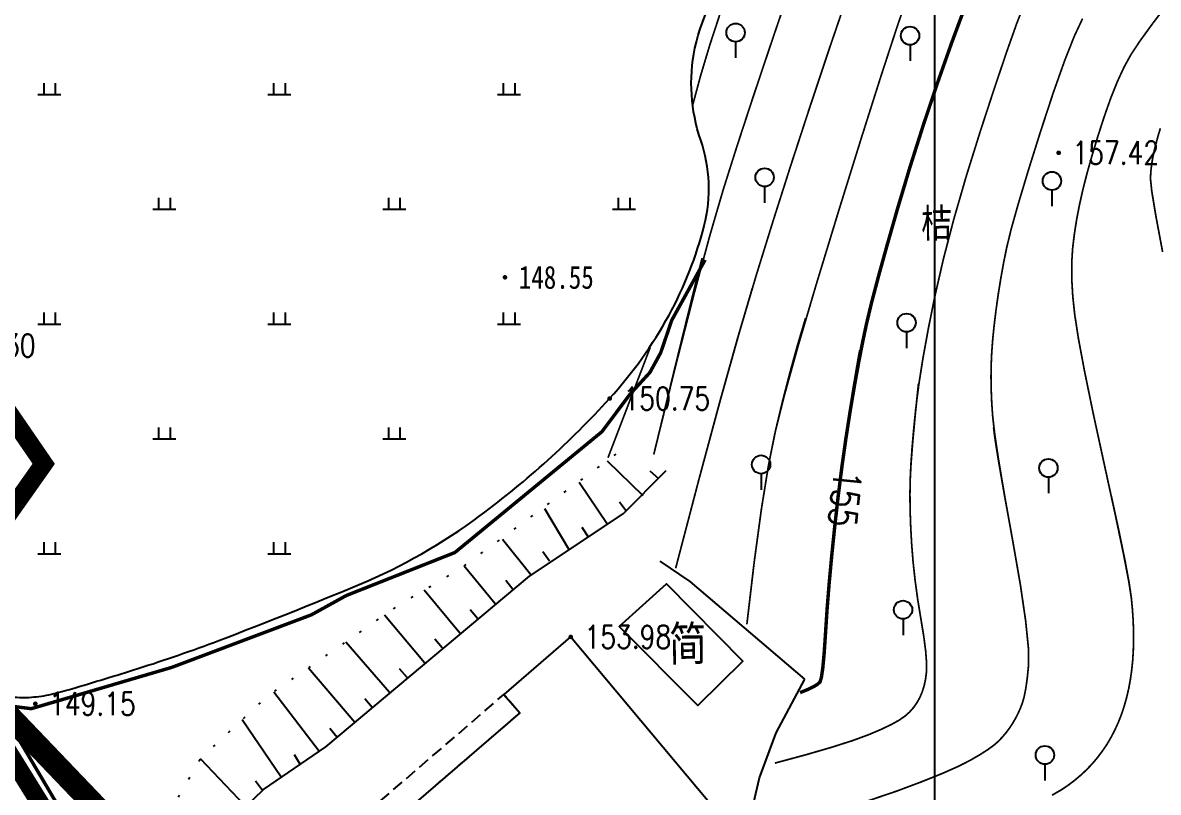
# Model space of a CAD drawing. Extents: x -809667 to 586099, y 3084146 to 3634412.
# Drawn here: x 381687.8 to 381737.22, y 3085690.94 to 3085724.45 of the extents above; entities that cross this region are included whole.
import ezdxf
from ezdxf.enums import TextEntityAlignment as Align

# ---------------------------------------------------------------- set-up
doc = ezdxf.new("R2010")
doc.units = 0
doc.header["$LTSCALE"] = 0.5
for name, pattern in [('X3', [5, 4, -1]), ('X32', [1.5, 1, -0.5]), ('X4', [1.6, 0, -1.6]), ('X9', [10, 6, -2, 0, -2])]:
    doc.linetypes.add(name, pattern=pattern)
doc.layers.get('0').update_dxf_attribs({"linetype": 'CONTINUOUS'})
for name, color, linetype in [('dxt', 252, 'CONTINUOUS'), ('GCD', 252, 'CONTINUOUS'), ('PUB_TITLE', 4, 'CONTINUOUS'), ('新测范围线', 1, 'CONTINUOUS')]:
    doc.layers.add(name, color=color, linetype=linetype)
doc.styles.add('HZ', font='', dxfattribs={"width": 0.8})
doc.styles.get("Standard").update_dxf_attribs({"font": 'rs.shx', "bigfont": 'hztxt.shx'})
doc.styles.get('HZ').set_extended_font_data('NSimSun')
doc.linetypes.add('10421', pattern='A,2,[150,AAA.SHX,S=1,R=0,X=0,Y=1],1e-11', length=2)

# ---------------------------------------------------------------- blocks, each defined once
blk = doc.blocks.new('gc125')
at = {"color": 0}
blk.add_line((0, 0.8), (0, 2.2), dxfattribs=at)
blk.add_circle((0, 0), 0.8, dxfattribs=at)
blk = doc.blocks.new('gc119')
at = {"color": 0}
for p, q in [((-0.5, 1), (-0.5, 0)), ((0.5, 1), (0.5, 0)), ((-1, 0), (1, 0))]:
    blk.add_line(p, q, dxfattribs=at)
blk = doc.blocks.new('GC200')
at = {"color": 0, "linetype": 'Continuous', "const_width": 0.2, "flags": 128}
blk.add_lwpolyline([(-0.1, 0, 1), (0.1, 0, 1)], format="xyb", close=True, dxfattribs=at)

msp = doc.modelspace()

# ---------------------------------------------------------------- linework, layer by layer
at = {"color": 8, "linetype": 'X9', "const_width": 0.8}
msp.add_lwpolyline([(381678.11, 3085720.709), (381688.717, 3085705.242), (381683.758, 3085698.203), (381694.557, 3085680.778), (381694.557, 3085680.778), (381699.128, 3085672.328), (381699.128, 3085672.328), (381708.618, 3085654.784), (381713.648, 3085640.868), (381714.596, 3085637.061)], dxfattribs=at)
at = {"layer": 'dxt', "color": 252, "linetype": 'Continuous'}
for p, q in [((381714.805, 3085703.854, 153.278), (381713.249, 3085705.359, 153.278)), ((381715.487, 3085704.585, 153.278), (381715.114, 3085704.919, 153.278)), ((381713.256, 3085702.597, 153.278), (381712.02, 3085704.422, 153.278)), ((381714.075, 3085703.172, 153.278), (381713.769, 3085703.567, 153.278)), ((381711.569, 3085701.522, 153.278), (381710.52, 3085703.277, 153.278)), ((381712.42, 3085702.048, 153.278), (381712.152, 3085702.47, 153.278)), ((381709.913, 3085700.405, 153.278), (381708.677, 3085701.946, 153.278)), ((381710.719, 3085700.997, 153.278), (381710.44, 3085701.412, 153.278)), ((381708.364, 3085699.139, 153.278), (381707.013, 3085700.78, 153.278)), ((381709.137, 3085699.773, 153.278), (381708.821, 3085700.16, 153.278)), ((381706.823, 3085697.863, 153.278), (381705.265, 3085699.736, 153.278)), ((381705.29, 3085696.579, 153.278), (381703.542, 3085698.645, 153.278)), ((381707.593, 3085698.502, 153.278), (381707.274, 3085698.887, 153.278)), ((381706.055, 3085697.223, 153.278), (381705.734, 3085697.606, 153.278)), ((381703.77, 3085695.279, 153.278), (381701.866, 3085697.481, 153.278)), ((381702.253, 3085693.975, 153.278), (381700.235, 3085696.349, 153.278)), ((381704.528, 3085695.931, 153.278), (381704.203, 3085696.311, 153.278)), ((381700.716, 3085692.694, 153.278), (381698.724, 3085695.3, 153.278)), ((381703.013, 3085694.625, 153.278), (381702.687, 3085695.004, 153.278)), ((381699.045, 3085691.597, 153.278), (381697.358, 3085694.095, 153.278)), ((381701.489, 3085693.329, 153.278), (381701.167, 3085693.712, 153.278)), ((381697.469, 3085690.368, 153.278), (381695.538, 3085692.393, 153.278)), ((381699.888, 3085692.135, 153.278), (381699.629, 3085692.563, 153.278)), ((381698.231, 3085691.016, 153.278), (381697.928, 3085691.415, 153.278))]:
    msp.add_line(p, q, dxfattribs=at)
at = {"layer": 'dxt', "color": 252, "linetype": '10421', "flags": 128}
msp.add_lwpolyline([(381685.425, 3085696.252, 0.026501), (381685.635, 3085695.971, 0.043553), (381685.785, 3085695.82, 0.065439), (381686.612, 3085695.291, 0.085016), (381687.343, 3085695.09, 0.042575), (381688.178, 3085695.078, 0.040194), (381689.052, 3085695.211, 0.014111), (381689.944, 3085695.448, 0.004348), (381692.808, 3085696.324, 0.014483), (381696.338, 3085697.55, 0.008229), (381702.446, 3085699.988, 0.060842), (381707.715, 3085702.989, 0.048533), (381713.34, 3085708.086, 0.05939), (381715.928, 3085711.72, 0.06318), (381717.461, 3085715.625, 0.145567), (381717.308, 3085719.337, -0.134572), (381717.056, 3085723.336, -0.153507), (381719.311, 3085727.372, 0.132719), (381722.09, 3085731.904, 0.159417), (381721.944, 3085736.783, -0.182553), (381722.009, 3085741.077, -0.180528), (381724.876, 3085744.26, 0.130905), (381729.172, 3085748.187, 0.212047), (381730.201, 3085754.903, -0.191841), (381730.467, 3085757.246, -0.103402)], format="xyb", dxfattribs=at)
at = {"layer": 'dxt', "color": 252, "linetype": 'Continuous', "const_width": 0.075}
for points in [[(381715.263, 3085705.648), (381716.194, 3085709.425), (381717.007, 3085712.602), (381717.702, 3085715.178), (381718.279, 3085717.155), (381718.864, 3085719.008), (381719.585, 3085721.211), (381720.442, 3085723.764), (381721.434, 3085726.669)], [(381716.956, 3085720.858), (381717.303, 3085722.148), (381717.715, 3085723.522), (381718.194, 3085724.981), (381718.738, 3085726.524)], [(381719.315, 3085698.253), (381719.634, 3085700.96), (381719.947, 3085703.267), (381720.255, 3085705.173), (381720.559, 3085706.678), (381720.956, 3085708.255), (381721.546, 3085710.376), (381722.33, 3085713.039), (381723.307, 3085716.247), (381724.305, 3085719.456), (381725.151, 3085722.125), (381725.847, 3085724.254), (381726.391, 3085725.843)], [(381732.596, 3085690.81), (381733.013, 3085691.052), (381733.313, 3085691.256), (381733.598, 3085691.473), (381733.867, 3085691.702), (381734.122, 3085691.943), (381734.361, 3085692.197), (381734.585, 3085692.464), (381734.794, 3085692.743), (381734.989, 3085693.034), (381735.168, 3085693.339), (381735.332, 3085693.655), (381735.481, 3085693.984), (381735.615, 3085694.326), (381735.733, 3085694.68), (381735.837, 3085695.047), (381735.926, 3085695.426), (381735.999, 3085695.818), (381736.058, 3085696.222), (381736.102, 3085696.639), (381736.13, 3085697.068), (381736.143, 3085697.51), (381736.142, 3085697.964), (381736.125, 3085698.431), (381736.093, 3085698.91), (381736.046, 3085699.402), (381735.932, 3085700.139), (381735.697, 3085701.356), (381735.342, 3085703.052), (381734.867, 3085705.227), (381734.385, 3085707.444), (381734.011, 3085709.268), (381733.743, 3085710.698), (381733.583, 3085711.734), (381733.497, 3085712.544), (381733.453, 3085713.295), (381733.451, 3085713.986), (381733.491, 3085714.618), (381733.564, 3085715.229), (381733.662, 3085715.856), (381733.785, 3085716.5), (381733.932, 3085717.16), (381734.109, 3085717.858), (381734.32, 3085718.613), (381734.565, 3085719.425), (381734.844, 3085720.295), (381735.141, 3085721.142), (381735.438, 3085721.887), (381735.736, 3085722.53), (381736.035, 3085723.071), (381736.425, 3085723.659), (381736.993, 3085724.442), (381737.741, 3085725.422)], [(381737.407, 3085714.467), (381737.111, 3085716.051), (381736.935, 3085717.115), (381736.879, 3085717.657), (381736.893, 3085717.949), (381736.927, 3085718.258), (381736.981, 3085718.584), (381737.055, 3085718.929), (381737.14, 3085719.267), (381737.225, 3085719.575), (381737.311, 3085719.853)], [(381715.263, 3085705.648), (381716.137, 3085709.24), (381716.779, 3085711.863), (381717.189, 3085713.516), (381717.367, 3085714.2)], [(381719.315, 3085698.253), (381719.634, 3085700.96), (381719.947, 3085703.267), (381720.255, 3085705.173), (381720.559, 3085706.678), (381720.866, 3085707.964), (381721.187, 3085709.209), (381721.521, 3085710.416), (381721.868, 3085711.582)], [(381713.271, 3085705.506), (381715.108, 3085710.306)]]:
    msp.add_lwpolyline(points, dxfattribs=at)
at = {"layer": 'dxt', "color": 252, "linetype": 'Continuous', "flags": 128}
for points, const_width in [([(381716.216, 3085700.692), (381717.239, 3085704.599), (381718.166, 3085708.034), (381718.998, 3085710.998), (381719.735, 3085713.491), (381720.453, 3085715.807), (381721.228, 3085718.241), (381722.061, 3085720.793), (381722.952, 3085723.463), (381723.826, 3085726.019)], 0.075), ([(381720.533, 3085692.207), (381721.887, 3085692.573), (381723.02, 3085692.902), (381723.932, 3085693.194), (381724.623, 3085693.449), (381725.156, 3085693.676), (381725.596, 3085693.886), (381725.943, 3085694.079), (381726.196, 3085694.254), (381726.392, 3085694.429), (381726.565, 3085694.624), (381726.716, 3085694.837), (381726.844, 3085695.069), (381726.95, 3085695.319), (381727.033, 3085695.588), (381727.093, 3085695.876), (381727.131, 3085696.183), (381727.136, 3085696.565), (381727.097, 3085697.08), (381727.013, 3085697.728), (381726.885, 3085698.508), (381726.748, 3085699.347), (381726.635, 3085700.172), (381726.547, 3085700.983), (381726.484, 3085701.779), (381726.443, 3085702.543), (381726.418, 3085703.259), (381726.412, 3085703.927), (381726.423, 3085704.547), (381726.452, 3085705.188), (381726.503, 3085705.92), (381726.575, 3085706.743), (381726.667, 3085707.657), (381726.796, 3085708.686), (381726.98, 3085709.853), (381727.218, 3085711.158), (381727.51, 3085712.601), (381727.873, 3085714.182), (381728.323, 3085715.902), (381728.86, 3085717.759), (381729.484, 3085719.755), (381730.103, 3085721.646), (381730.625, 3085723.191), (381731.049, 3085724.39), (381731.376, 3085725.241)], 0.075), ([(381721.629, 3085695.277), (381721.962, 3085695.412), (381722.218, 3085695.535), (381722.397, 3085695.646), (381722.499, 3085695.744), (381722.561, 3085695.947), (381722.622, 3085696.372), (381722.681, 3085697.018), (381722.739, 3085697.886), (381722.806, 3085698.909), (381722.895, 3085700.019), (381723.006, 3085701.218), (381723.138, 3085702.504), (381723.287, 3085703.814), (381723.447, 3085705.083), (381723.62, 3085706.311), (381723.804, 3085707.497), (381723.992, 3085708.613), (381724.175, 3085709.628), (381724.353, 3085710.542), (381724.525, 3085711.357), (381724.738, 3085712.246), (381725.037, 3085713.385), (381725.421, 3085714.775), (381725.89, 3085716.415), (381726.42, 3085718.185), (381726.985, 3085719.965), (381727.585, 3085721.755), (381728.22, 3085723.556), (381728.844, 3085725.239)], 0.15), ([(381724.602, 3085690.57), (381725.856, 3085690.996), (381726.907, 3085691.39), (381727.787, 3085691.743), (381728.495, 3085692.056), (381729.032, 3085692.328), (381729.448, 3085692.57), (381729.794, 3085692.791), (381730.069, 3085692.992), (381730.274, 3085693.172), (381730.438, 3085693.347), (381730.592, 3085693.53), (381730.736, 3085693.721), (381730.869, 3085693.922), (381730.992, 3085694.13), (381731.105, 3085694.348), (381731.207, 3085694.574), (381731.299, 3085694.809), (381731.381, 3085695.09), (381731.454, 3085695.457), (381731.517, 3085695.91), (381731.571, 3085696.448), (381731.566, 3085697.224), (381731.449, 3085698.387), (381731.223, 3085699.94), (381730.886, 3085701.881), (381730.537, 3085703.823), (381730.275, 3085705.379), (381730.099, 3085706.549), (381730.01, 3085707.332), (381729.971, 3085707.913), (381729.947, 3085708.474), (381729.939, 3085709.015), (381729.946, 3085709.536), (381729.97, 3085710.07), (381730.013, 3085710.649), (381730.076, 3085711.273), (381730.158, 3085711.942), (381730.255, 3085712.63), (381730.364, 3085713.308), (381730.485, 3085713.979), (381730.618, 3085714.641), (381730.814, 3085715.45), (381731.125, 3085716.561), (381731.549, 3085717.975), (381732.088, 3085719.691), (381732.649, 3085721.401), (381733.142, 3085722.793), (381733.567, 3085723.869), (381733.923, 3085724.627)], 0.075), ([(381716.216, 3085700.692), (381717.228, 3085704.563), (381718.123, 3085707.893), (381718.901, 3085710.679), (381719.562, 3085712.924)], 0.075), ([(381721.629, 3085695.277), (381721.962, 3085695.412), (381722.218, 3085695.535), (381722.397, 3085695.646), (381722.499, 3085695.744), (381722.561, 3085695.947), (381722.622, 3085696.372), (381722.681, 3085697.018), (381722.739, 3085697.886), (381722.806, 3085698.909), (381722.895, 3085700.019), (381723.006, 3085701.218), (381723.138, 3085702.504), (381723.287, 3085703.814), (381723.447, 3085705.083), (381723.62, 3085706.311), (381723.804, 3085707.497), (381723.976, 3085708.54), (381724.11, 3085709.336), (381724.206, 3085709.885), (381724.265, 3085710.188)], 0.15), ([(381720.533, 3085692.207), (381721.887, 3085692.573), (381723.02, 3085692.902), (381723.932, 3085693.194), (381724.623, 3085693.449), (381725.156, 3085693.676), (381725.596, 3085693.886), (381725.943, 3085694.079), (381726.196, 3085694.254), (381726.392, 3085694.429), (381726.565, 3085694.624), (381726.716, 3085694.837), (381726.844, 3085695.069), (381726.95, 3085695.319), (381727.033, 3085695.588), (381727.093, 3085695.876), (381727.131, 3085696.183), (381727.136, 3085696.565), (381727.097, 3085697.08), (381727.013, 3085697.728), (381726.885, 3085698.508), (381726.748, 3085699.347), (381726.635, 3085700.172), (381726.547, 3085700.983), (381726.484, 3085701.779), (381726.443, 3085702.543), (381726.418, 3085703.259), (381726.412, 3085703.927), (381726.423, 3085704.547), (381726.46, 3085705.255), (381726.532, 3085706.187), (381726.639, 3085707.343), (381726.781, 3085708.724)], 0.075), ([(381724.602, 3085690.57), (381725.856, 3085690.996), (381726.907, 3085691.39), (381727.787, 3085691.743), (381728.495, 3085692.056), (381729.032, 3085692.328), (381729.448, 3085692.57), (381729.794, 3085692.791), (381730.069, 3085692.992), (381730.274, 3085693.172), (381730.438, 3085693.347), (381730.592, 3085693.53), (381730.736, 3085693.721), (381730.869, 3085693.922), (381730.992, 3085694.13), (381731.105, 3085694.348), (381731.207, 3085694.574), (381731.299, 3085694.809), (381731.381, 3085695.09), (381731.454, 3085695.457), (381731.517, 3085695.91), (381731.571, 3085696.448), (381731.566, 3085697.224), (381731.449, 3085698.387), (381731.223, 3085699.94), (381730.886, 3085701.881), (381730.54, 3085703.791), (381730.285, 3085705.252), (381730.122, 3085706.262), (381730.05, 3085706.823)], 0.075), ([(381732.596, 3085690.81), (381733.013, 3085691.052), (381733.313, 3085691.256), (381733.598, 3085691.473), (381733.867, 3085691.702), (381734.122, 3085691.943), (381734.361, 3085692.197), (381734.585, 3085692.464), (381734.794, 3085692.743), (381734.989, 3085693.034), (381735.168, 3085693.339), (381735.332, 3085693.655), (381735.481, 3085693.984), (381735.615, 3085694.326), (381735.733, 3085694.68), (381735.837, 3085695.047), (381735.926, 3085695.426), (381735.999, 3085695.818), (381736.058, 3085696.222), (381736.102, 3085696.639), (381736.13, 3085697.068), (381736.143, 3085697.51), (381736.142, 3085697.964), (381736.125, 3085698.431), (381736.093, 3085698.91), (381736.046, 3085699.402), (381735.951, 3085700.053), (381735.774, 3085701.01), (381735.515, 3085702.273), (381735.174, 3085703.842)], 0.075)]:
    msp.add_lwpolyline(points, dxfattribs=dict(at, const_width=const_width))
at = {"layer": 'dxt', "color": 252, "linetype": 'X3', "const_width": 0.15, "flags": 128}
for points in [[(381717.498, 3085714.124), (381716.046, 3085711.493), (381715.564, 3085710.076), (381715.094, 3085709.218), (381714.232, 3085708.275), (381713.008, 3085706.64), (381706.61, 3085701.379), (381701.886, 3085699.507), (381700.366, 3085698.666), (381694.287, 3085696.376), (381688.175, 3085694.578), (381686.738, 3085694.758), (381685.28, 3085695.794)], [(381686.738, 3085694.758), (381690.4, 3085688.56), (381694.287, 3085683.23), (381696.758, 3085677.826), (381700.011, 3085670.904), (381704.12, 3085661.891), (381707.987, 3085654.031), (381712.923, 3085645.894), (381716.727, 3085638.638), (381722.263, 3085629.579), (381727.146, 3085619.944), (381728.209, 3085617.181), (381728.209, 3085617.181)]]:
    msp.add_lwpolyline(points, dxfattribs=at)
at = {"layer": 'dxt', "linetype": 'X4', "flags": 128}
msp.add_lwpolyline([(381694.52, 3085683.855), (381693.627, 3085689.062), (381695.521, 3085692.384), (381698.423, 3085695.096), (381704.276, 3085699.16), (381706.864, 3085700.681), (381714.041, 3085705.969)], dxfattribs=at)
at = {"layer": 'dxt', "color": 252, "linetype": 'Continuous', "flags": 128}
msp.add_lwpolyline([(381697.012, 3085683.822), (381696.65, 3085685.349), (381696.32, 3085688.231), (381696.325, 3085688.627), (381696.687, 3085689.518), (381698.286, 3085691.058), (381700.992, 3085692.914), (381709.851, 3085700.355), (381713.925, 3085703.061), (381715.81, 3085704.953)], dxfattribs=at)
at = {"layer": 'dxt', "color": 252, "linetype": '10421', "flags": 128}
for points in [[(381721.839, 3085695.866), (381716.853, 3085700.115), (381715.54, 3085701.004)], [(381712.04, 3085681.583), (381715.088, 3085683.877), (381718.406, 3085687.114), (381719.043, 3085688.018), (381719.858, 3085691.568), (381720.592, 3085693.525), (381721.844, 3085695.865)]]:
    msp.add_lwpolyline(points, dxfattribs=at)
at = {"layer": 'dxt', "color": 252, "linetype": 'Continuous', "flags": 128}
for points, elevation in [([(381713.761, 3085698.163), (381715.812, 3085700.015), (381719.141, 3085696.653), (381717.179, 3085694.71)], 56.922), ([(381711.647, 3085697.707), (381708.745, 3085695.202), (381709.437, 3085694.4), (381703.459, 3085689.243), (381707.114, 3085684.869), (381707.501, 3085685.193), (381709.609, 3085682.671), (381718.207, 3085689.857)], 153.255)]:
    msp.add_lwpolyline(points, close=True, dxfattribs=dict(at, elevation=elevation))
at = {"layer": 'dxt', "color": 252, "linetype": 'X32', "elevation": 153.255, "flags": 128}
msp.add_lwpolyline([(381709.437, 3085694.4), (381703.459, 3085689.243), (381702.767, 3085690.045), (381708.745, 3085695.202), (381709.437, 3085694.4)], close=True, dxfattribs=at)
at = {"layer": 'PUB_TITLE', "linetype": 'Continuous'}
msp.add_lwpolyline([(381727.482, 3085571.553), (382147.982, 3085571.553), (382147.982, 3085868.553), (381727.482, 3085868.553)], close=True, dxfattribs=at)
at = {"layer": '新测范围线', "color": 252, "const_width": 1, "flags": 128}
msp.add_lwpolyline([(381729.387, 3085616.912), (381723.411, 3085628.409), (381716.929, 3085639.244), (381711.907, 3085648.736), (381707.054, 3085657.053), (381703.629, 3085664.411), (381698.706, 3085675.169), (381696.035, 3085680.409), (381695.04, 3085681.933), (381692.139, 3085689.108), (381686.738, 3085694.758)], dxfattribs=at)

# ---------------------------------------------------------------- block references
at = {"layer": 'dxt', "color": 8, "linetype": 'Continuous', "xscale": 0.5, "yscale": 0.5, "rotation": 180}
for p in [(381718.825, 3085724.022, 1.224), (381726.416, 3085723.886, 1.224), (381720.089, 3085717.712, 1.224), (381732.59, 3085717.559, 1.224), (381726.263, 3085711.385, 1.224), (381719.936, 3085705.211, 1.224), (381732.437, 3085705.058, 1.223), (381726.11, 3085698.884, 1.224), (381732.284, 3085692.557, 1.223)]:
    msp.add_blockref('gc125', p, dxfattribs=at)
at = {"layer": 'dxt', "color": 8, "linetype": 'Continuous', "xscale": 0.5, "yscale": 0.5}
for p in [(381688.967, 3085721.324), (381698.967, 3085721.324), (381708.967, 3085721.324), (381693.967, 3085716.324), (381703.967, 3085716.324), (381713.967, 3085716.324), (381688.967, 3085711.324), (381698.967, 3085711.324), (381708.967, 3085711.324), (381693.967, 3085706.324), (381703.967, 3085706.324), (381688.967, 3085701.324), (381698.967, 3085701.324)]:
    msp.add_blockref('gc119', p, dxfattribs=at)
at = {"layer": 'GCD', "color": 8, "linetype": 'Continuous'}
ref = msp.add_blockref('GC200', (381732.883, 3085718.785, 157.424), dxfattribs=dict(at, xscale=0.5, yscale=0.5, zscale=0.5))
ref.add_attrib('height', '157.42', dxfattribs={"linetype": 'Continuous', "height": 1, "width": 0.8}).set_placement((381733.483, 3085718.785, 157.424), align=Align.MIDDLE_LEFT)
ref = msp.add_blockref('GC200', (381708.788, 3085713.364, 148.55), dxfattribs=dict(at, xscale=0.5, yscale=0.5, zscale=0.5))
ref.add_attrib('height', '148.55', dxfattribs={"linetype": 'Continuous', "height": 1, "style": 'HZ', "width": 0.8}).set_placement((381709.388, 3085713.364, 148.55), align=Align.MIDDLE_LEFT)
ref = msp.add_blockref('GC200', (381683.989, 3085710.391, 148.296), dxfattribs=dict(at, xscale=0.5, yscale=0.5, zscale=0.5))
ref.add_attrib('height', '148.30', dxfattribs={"linetype": 'Continuous', "height": 1, "width": 0.8}).set_placement((381684.589, 3085710.391, 148.296), align=Align.MIDDLE_LEFT)
ref = msp.add_blockref('GC200', (381713.345, 3085708.085, 150.755), dxfattribs=dict(at, xscale=0.5, yscale=0.5, zscale=0.5))
ref.add_attrib('height', '150.75', dxfattribs={"linetype": 'Continuous', "height": 1, "width": 0.8}).set_placement((381713.945, 3085708.085, 150.755), align=Align.MIDDLE_LEFT)
ref = msp.add_blockref('GC200', (381711.652, 3085697.705, 153.985), dxfattribs=dict(at, xscale=0.5, yscale=0.5, zscale=0.5))
ref.add_attrib('height', '153.98', dxfattribs={"linetype": 'Continuous', "height": 1, "width": 0.8}).set_placement((381712.252, 3085697.705, 153.985), align=Align.MIDDLE_LEFT)
ref = msp.add_blockref('GC200', (381688.35, 3085694.792, 149.145), dxfattribs=dict(at, xscale=0.5, yscale=0.5, zscale=0.5))
ref.add_attrib('height', '149.15', dxfattribs={"linetype": 'Continuous', "height": 1, "width": 0.8}).set_placement((381688.95, 3085694.792, 149.145), align=Align.MIDDLE_LEFT)

# ---------------------------------------------------------------- texts
at = {"layer": 'dxt', "color": 252, "linetype": 'Continuous', "style": 'HZ', "width": 0.8}
for s, height, p in [('桔', 1.25, (381727.574, 3085715.751, 0.724)), ('简', 1.5, (381716.743, 3085697.449))]:
    msp.add_text(s, height=height, rotation=0.8, dxfattribs=at).set_placement(p, align=Align.MIDDLE)
at = {"layer": 'dxt', "color": 252, "linetype": 'Continuous', "width": 0.8}
msp.add_text('155', height=1.2, rotation=263.8753, dxfattribs=at).set_placement((381723.586, 3085703.723, 155), align=Align.MIDDLE)

doc.saveas('drawing.dxf')
